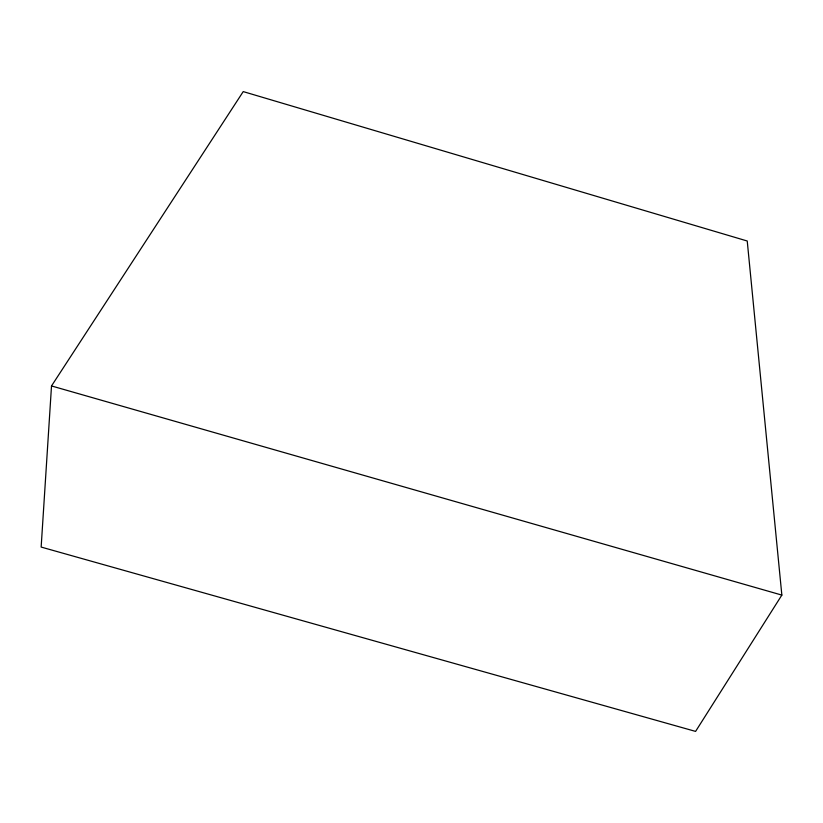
<?xml version="1.0" encoding="UTF-8"?>
<svg xmlns="http://www.w3.org/2000/svg" width="823" height="823" viewBox="0 0 823 823"><rect width="100%" height="100%" fill="white"/><g stroke="black" fill="none" stroke-linecap="round" stroke-linejoin="round"><path stroke-width="1.23" d="M51.51 385.946L41.15 547.069L695.589 731.4L781.85 595.091L747.233 241.005L243.227 91.6L51.51 385.946L781.85 595.091"/></g></svg>
